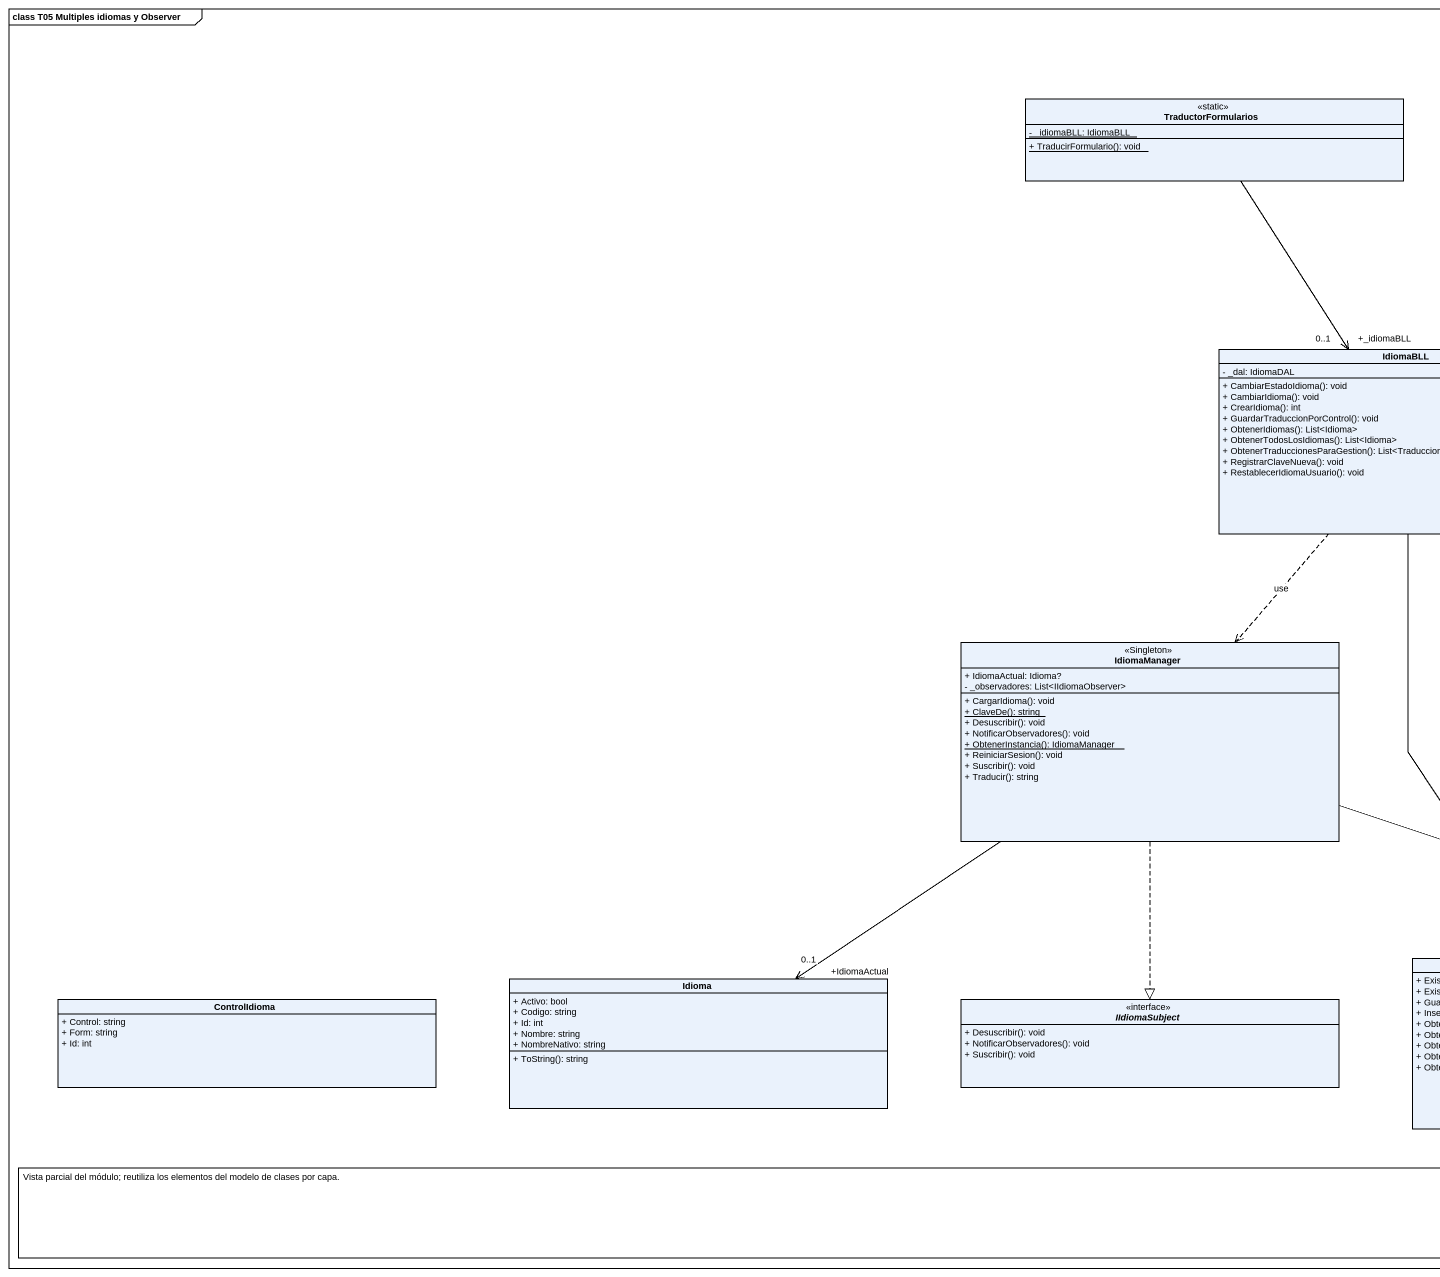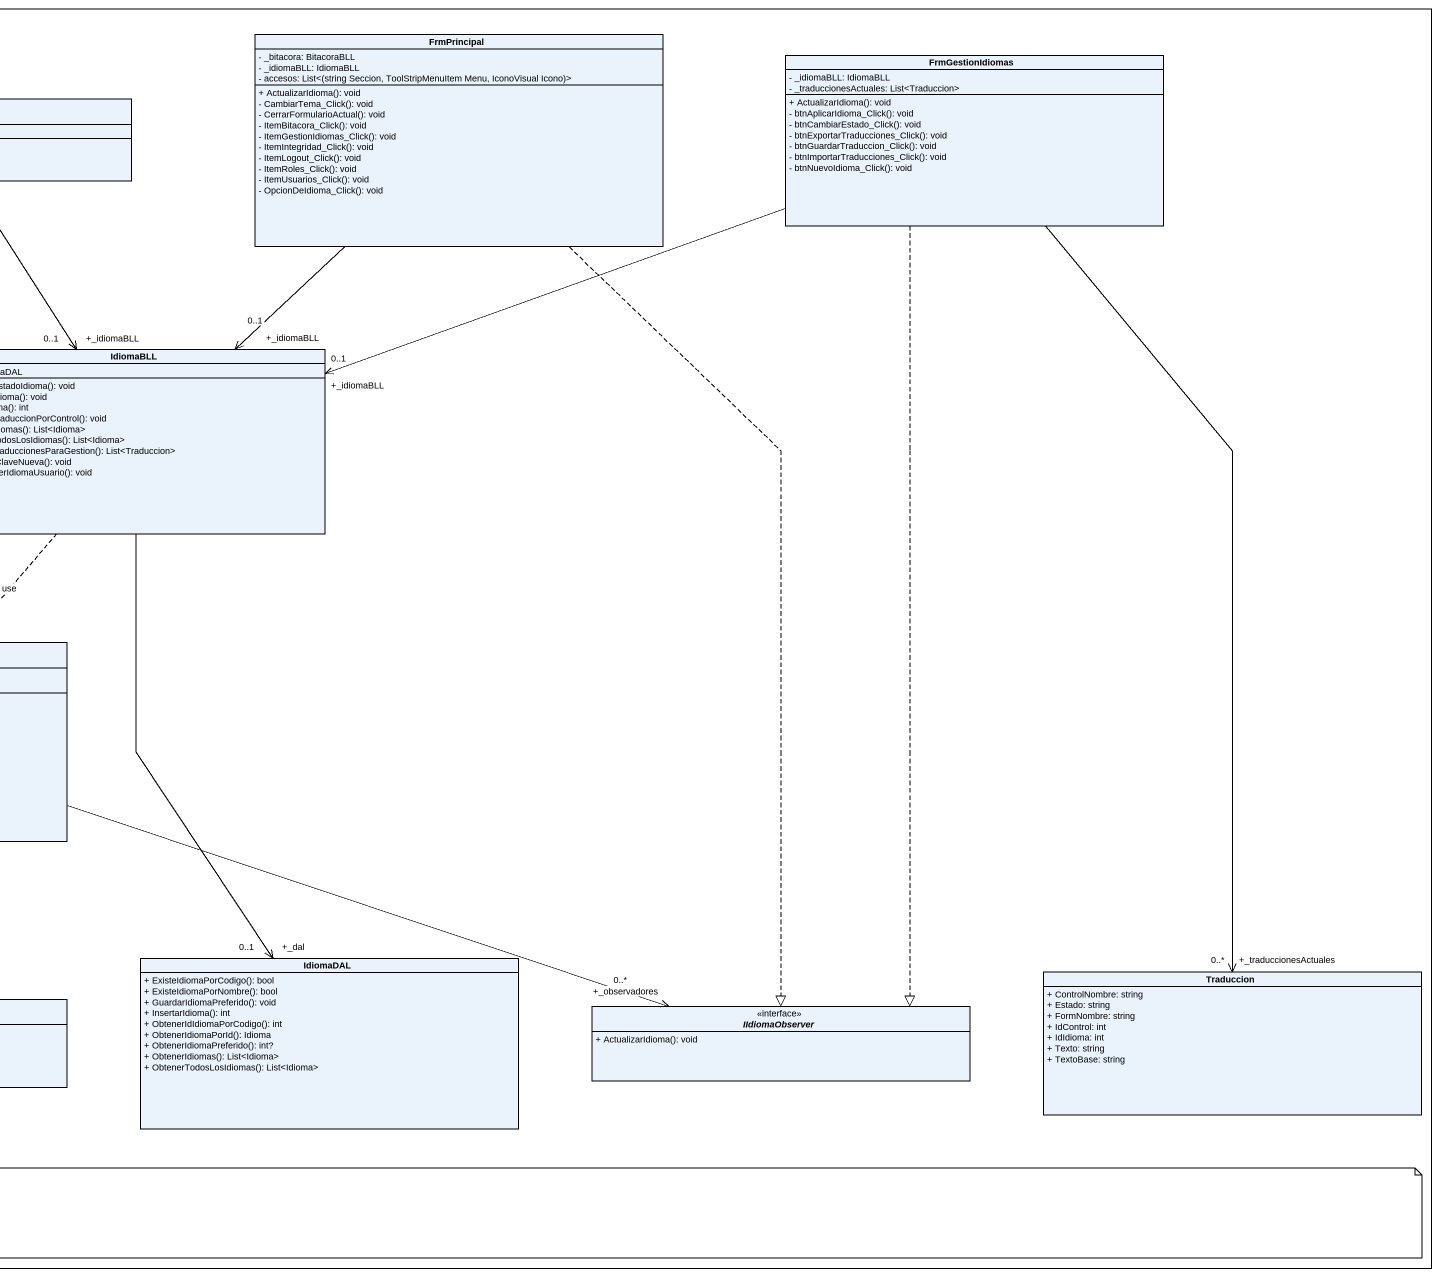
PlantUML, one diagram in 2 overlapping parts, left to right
@startuml
mainframe class T05 Multiples idiomas y Observer
hide circle
hide empty members
skinparam classAttributeIconSize 0
class FrmPrincipal #EAF2FC {
  - _bitacora: BitacoraBLL
  - _idiomaBLL: IdiomaBLL
  {field} - accesos: List<(string Seccion, ToolStripMenuItem Menu, IconoVisual Icono)>
  + ActualizarIdioma(): void
  - CambiarTema_Click(): void
  - CerrarFormularioActual(): void
  - ItemBitacora_Click(): void
  - ItemGestionIdiomas_Click(): void
  - ItemIntegridad_Click(): void
  - ItemLogout_Click(): void
  - ItemRoles_Click(): void
  - ItemUsuarios_Click(): void
  - OpcionDeIdioma_Click(): void
}
class FrmGestionIdiomas #EAF2FC {
  - _idiomaBLL: IdiomaBLL
  - _traduccionesActuales: List<Traduccion>
  + ActualizarIdioma(): void
  - btnAplicarIdioma_Click(): void
  - btnCambiarEstado_Click(): void
  - btnExportarTraducciones_Click(): void
  - btnGuardarTraduccion_Click(): void
  - btnImportarTraducciones_Click(): void
  - btnNuevoIdioma_Click(): void
}
class TraductorFormularios <<static>> #EAF2FC {
  {static} - _idiomaBLL: IdiomaBLL
  {static} + TraducirFormulario(): void
}
class IdiomaBLL #EAF2FC {
  - _dal: IdiomaDAL
  + CambiarEstadoIdioma(): void
  + CambiarIdioma(): void
  + CrearIdioma(): int
  + GuardarTraduccionPorControl(): void
  + ObtenerIdiomas(): List<Idioma>
  + ObtenerTodosLosIdiomas(): List<Idioma>
  + ObtenerTraduccionesParaGestion(): List<Traduccion>
  + RegistrarClaveNueva(): void
  + RestablecerIdiomaUsuario(): void
}
class IdiomaManager <<Singleton>> #EAF2FC {
  + IdiomaActual: Idioma?
  - _observadores: List<IIdiomaObserver>
  + CargarIdioma(): void
  {static} + ClaveDe(): string
  + Desuscribir(): void
  + NotificarObservadores(): void
  {static} + ObtenerInstancia(): IdiomaManager
  + ReiniciarSesion(): void
  + Suscribir(): void
  + Traducir(): string
}
class Idioma #EAF2FC {
  + Activo: bool
  + Codigo: string
  + Id: int
  + Nombre: string
  + NombreNativo: string
  + ToString(): string
}
class IdiomaDAL #EAF2FC {
  + ExisteIdiomaPorCodigo(): bool
  + ExisteIdiomaPorNombre(): bool
  + GuardarIdiomaPreferido(): void
  + InsertarIdioma(): int
  + ObtenerIdIdiomaPorCodigo(): int
  + ObtenerIdiomaPorId(): Idioma
  + ObtenerIdiomaPreferido(): int?
  + ObtenerIdiomas(): List<Idioma>
  + ObtenerTodosLosIdiomas(): List<Idioma>
}
class Traduccion #EAF2FC {
  + ControlNombre: string
  + Estado: string
  + FormNombre: string
  + IdControl: int
  + IdIdioma: int
  + Texto: string
  + TextoBase: string
}
class ControlIdioma #EAF2FC {
  + Control: string
  + Form: string
  + Id: int
}
interface IIdiomaSubject #EAF2FC {
  + Desuscribir(): void
  + NotificarObservadores(): void
  + Suscribir(): void
}
interface IIdiomaObserver #EAF2FC {
  + ActualizarIdioma(): void
}
FrmPrincipal --> "+_idiomaBLL\n0..1" IdiomaBLL
FrmPrincipal ..|> IIdiomaObserver
FrmGestionIdiomas -left-> "+_idiomaBLL\n0..1" IdiomaBLL
FrmGestionIdiomas --> "+_traduccionesActuales\n0..*" Traduccion
FrmGestionIdiomas ..|> IIdiomaObserver
TraductorFormularios --> "+_idiomaBLL\n0..1" IdiomaBLL
IdiomaBLL ..> IdiomaManager : use
IdiomaBLL --> "+_dal\n0..1" IdiomaDAL
IdiomaManager --> "+IdiomaActual\n0..1" Idioma
IdiomaManager ..|> IIdiomaSubject
IdiomaManager -right-> "+_observadores\n0..*" IIdiomaObserver
note as N1
  Vista parcial del módulo; reutiliza los elementos del modelo de clases por capa.
end note
@enduml
